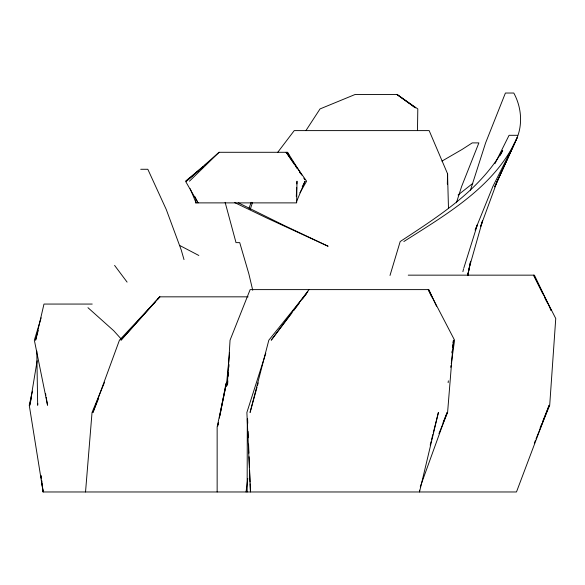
<?xml version="1.0" encoding="UTF-8"?>
<svg xmlns="http://www.w3.org/2000/svg" width="585" height="585" viewBox="0 0 585 585"><rect width="100%" height="100%" fill="white"/><g stroke="black" fill="none" stroke-linecap="round" stroke-linejoin="round"><path stroke-width="0.88" d="M247.148 491.97L247.309 418.867M417.478 130.609L417.807 108.927L396.901 94.47L409.763 103.764M447.335 184.012L447.547 173.972L448.49 208.662M447.423 184.012L447.649 173.972L429.156 130.609L294.233 130.609L277.758 152.29M37.754 403.438L37.674 405.244L36.796 351.044M296.295 196.56L296.705 187.522M296.866 183.909L296.99 181.196L296.646 202.885L195.463 202.885L195.419 200.172M227.294 385.369L230.051 340.199L250.139 289.612L428.863 289.612L436.505 306.196M227.594 384.469L227.858 380.857M228.179 376.338L228.442 372.725M228.837 367.3L229.035 364.594M85.534 491.97L92.035 412.476L104.569 382.217M226.322 386.275L229.569 352.85M448.132 382.663L448.359 380.857M451.854 352.85L452.081 351.044M452.534 347.424L452.87 344.719M453.097 342.912L453.433 340.199L447.591 412.476L438.947 433.617M246.058 491.97L247.762 478.42M450.764 367.3L451.013 365.493M451.269 363.687L454.574 340.199L428.271 289.612L431.745 296.953M37.147 360.696L29.776 405.244L31.363 398.114M217.817 426.041L218.498 422.502M219.346 418.078L225.956 383.563L227.024 382.085M218.183 424.271L218.534 422.502M219.96 415.423L221.379 408.345M221.737 406.575L226.358 383.563L217.145 426.926L217.145 491.97M467.678 275.462L470.632 261.217L467.7 275.418M467.737 275.615L469.777 265.861L482.588 220.64L480.746 226.212L497.009 181.92L517.162 137.629C522.873 123.157 521.184 106.58 513.798 93.03L505.418 93.03L485.608 142.894L470.442 190.183M32.489 391.182L29.25 405.244L43.158 491.97L42.105 483.839M462.896 271.681L463.503 269.056M390.005 275.462L400.184 241.546C438.253 216.516 479.152 190.805 502.69 150.484L500.255 155.317M430.187 445.156L431.072 441.624M431.518 439.854L432.849 434.553M433.295 432.79L438.399 412.476L419.511 491.97L419.511 490.164M38.208 330.503L35.605 340.199L43.977 304.061L92.218 304.061M257.012 387.219L250.066 412.476L268.815 340.199L307.864 291.718M257.488 385.478L258.204 382.868M41.14 317.83L34.347 340.199L47.539 405.244L46.193 397.23M250.226 209.532L252.449 202.593M463.773 268.201L477.462 224.472L475.166 230.168L492.841 186.527L514.741 142.894C491.809 188.421 445.265 215.039 403.847 241.546M265.78 353.26L246.885 412.476L250.46 491.97L250.139 483.839M456.402 202.783L461.602 186.527L478.881 142.894L472.241 142.894L462.157 149.402L441.967 161.109M248.998 208.318L251.17 202.308M420.271 486.844L447.145 412.476L443.057 422.619M540.087 427.979L541.769 423.767M542.441 422.085L549.176 405.244L516.475 491.97L43.041 491.97L41.528 480.226M98.689 398.188L92.949 412.476L119.442 340.199L159.895 296.836L157.46 299.549M534.324 443.137L535.348 440.607M536.028 438.925L549.703 405.244L555.75 318.518L533.615 275.155L542.917 293.97M296.361 202.044L305.092 181.196L302.24 186.82M494.727 186.79L517.162 137.629L494.727 186.79M494.939 163.676L509.074 135.303L517.615 135.303M299.9 192.816L306.613 181.196L286.153 152.29L294.686 164.89M305.911 130.609L320.032 108.927L355.154 94.47L397.142 94.47L415.438 107.859L411.906 105.315M308.975 289.612L271.206 340.199L292.032 312.734M293.67 310.569L299.154 303.344M302.438 299.008L306.277 293.948M155.632 301.582L120.949 340.199L159.573 296.836L248.135 296.836M189.445 181.196L219.068 152.29L287.498 152.29L301.897 175.112M219.068 152.29L186.381 181.196L198.885 170.579M200.267 169.401L203.046 167.039M205.13 165.27L206.52 164.093M202.958 166.747L185.496 181.196L198.037 202.885L194.768 196.458M205.05 165.014L207.148 163.273M472.782 183.376L458.106 194.973M140.722 169.277L147.822 169.277L166.308 209.613L181.226 249.949L184.004 259.594M236.757 242.629L239.726 242.629L248.844 273.802L252.727 290.248M408.25 275.155L534.419 275.155L551.165 310.335M234.636 202.564L267.111 218.161L328.105 246.248L283.579 225.181L238.497 202.885M198.834 255.477L179.536 245.378M87.955 307.681L113.709 330.715L121.051 338.847M114.587 265.4L127.091 282.102M295.688 166.374L297.195 168.597M299.71 172.304L300.712 173.789M303.812 178.154L304.77 179.675M287.498 152.29L289.604 156.305M544.942 298.065L546.968 302.152M550.2 308.697L551.011 310.335M190.162 188.706L196.099 202.885M225.13 202.366L236.047 242.738M45.593 393.661L45.893 395.445M41.045 475.715L41.279 477.521M41.63 480.226L41.864 482.033M40.95 475.715L41.301 478.42M247.579 418.794L247.755 423.313M248.077 431.445L248.325 437.77M248.574 444.095L248.932 453.126M249.071 456.739L249.502 467.583M249.605 470.289L250.073 482.033"/></g></svg>
